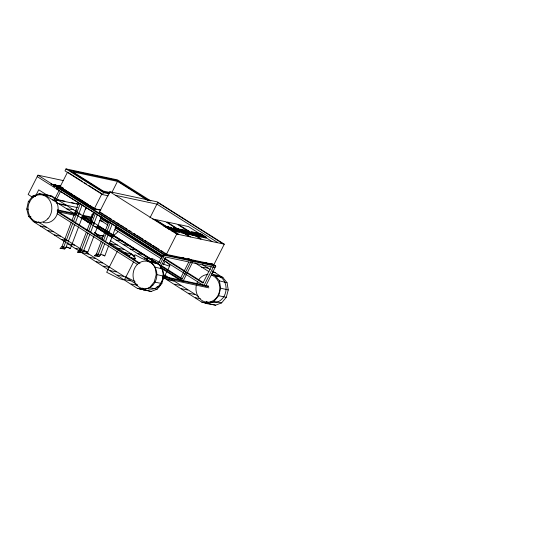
<?xml version="1.0" encoding="UTF-8"?>
<svg xmlns="http://www.w3.org/2000/svg" width="535" height="535" viewBox="0 0 535 535"><rect width="100%" height="100%" fill="white"/><g stroke="black" fill="none" stroke-linecap="round" stroke-linejoin="round"><path stroke-width="0.8" d="M61.064 186.976L60.094 189.283M61.284 187.116L60.569 188.949M26.75 209.051L28.322 201.608L32.862 196.011L39.169 193.75L45.649 194.526L52.196 196.278L158.594 263.949L162.647 269.011L163.837 276.187L161.837 283.557L157.196 289.141L151.151 291.448L137.314 288.352L33.31 221.517L28.576 216.341L26.75 209.051L28.295 209.319M90.375 222.226L91.966 214.789L93.999 212.315M197.983 234.083L198.732 234.036M143.3 290.01L149.492 287.683L154.234 281.992L156.253 274.468L155.01 267.119L150.83 261.923L45.542 195.435L39.169 193.75M163.991 277.839L201.735 302.094L207.72 303.746L213.92 301.419L218.661 295.735L220.674 288.204L219.43 280.862L215.251 275.665L211.74 273.445M207.72 303.746L215.572 305.184L221.617 302.884L226.265 297.299L228.258 289.93L227.074 282.754L223.021 277.692L212.448 270.964M201.608 235.213C200.518 237.326 204.731 237.687 206.035 238.128L206.416 237.373L200.351 233.541L198.391 233.233L203.099 236.37L206.416 237.373M61.257 187.237L60.555 188.855M61.478 187.377L60.776 188.995M71.242 222.299L62.053 246.414L60.114 248.427L64.722 248.922L65.845 247.812L74.739 224.479M71.837 220.741L78.652 202.852M72.8 223.222L63.611 247.337L62.481 248.447L60.114 248.427M73.395 221.664L80.217 203.775M75.335 222.921L82.156 205.032M68.52 247.645L66.146 246.856L70.339 248.541L78.605 226.847M79.193 225.295L85.988 207.48M86.316 232.243L79.494 250.133L77.555 252.145L82.163 252.64L83.293 251.537L89.813 234.424M86.911 230.685L94.026 212.014M87.874 233.166L81.059 251.062L79.929 252.166L77.555 252.145M88.469 231.608L95.584 212.943M90.703 232.09L97.524 214.194M85.968 251.363L83.594 250.574L87.78 252.259L93.986 235.988M94.575 234.444L101.369 216.621M101.269 241.318L96.527 253.771L94.588 255.777L99.196 256.278L100.326 255.168L104.773 243.499M101.864 239.767L108.98 221.095M102.834 242.248L98.086 254.693L96.962 255.797L94.588 255.777M103.422 240.69L110.538 222.018M105.662 241.165L112.183 224.051M100.62 254.205L104.813 255.897L108.652 245.819M109.24 244.274L116.329 225.676M55.299 186.508L55.894 185.01L54.871 186.213M55.52 186.648L56.115 185.15L55.647 184.956M62.361 189.845L62.862 188.608M62.267 187.451L60.836 188.922M56.944 187.564L57.299 185.852L56.503 186.434L57.633 186.167L56.931 188.173M171.454 229.602L168.244 227.335L164.68 226.098L168.351 227.188L172.417 229.963L169.929 229.421L168.953 228.806L175.54 231.622L175.921 230.866L170.732 227.221L170.351 227.977L170.926 228.104M56.917 188.079C58.148 187.023 57.807 183.632 56.489 186.427M57.138 188.22C58.389 187.143 57.994 183.779 56.723 186.575M63.137 180.549L37.938 175.172L28.141 194.479L32.976 197.535M35.444 196.258L38.714 189.811L47.702 195.496M53.634 186.126C54.677 185.545 53.654 184.154 54.323 184.769M150.837 200.953L117.466 179.867L66.006 168.893L65.002 170.879L102.539 194.6L108.257 195.817M58.536 186.247L58.121 186.066L58.389 185.545L59.191 185.805L58.389 185.545M57.278 188.153L58.315 186.106C59.907 186.013 56.623 187.905 56.931 189.223L163.603 256.492L162.319 255.676L158.193 263.815M58.342 186.207L58.609 185.685M58.97 185.665L56.931 189.223M58.101 187.919L59.412 185.759L58.596 187.932M58.723 187.116L59.412 185.759M58.322 188.059L59.626 185.899M58.629 188.835L59.753 186.621L59.224 188.233M59.184 188.153L60.301 185.953L58.683 187.859M100.827 210.001L94.387 208.63L60.04 186.922L67.564 172.096M59.405 188.293L60.522 186.093L60.014 185.892M54.222 200.077L59.097 190.46M55.62 201.2L60.502 191.583M74.606 213.525L76.411 209.961M85.567 209.332L86.657 207.179M94.387 208.63L101.911 193.797L88.589 185.384M102.539 194.6L103.549 192.613L109.267 193.83M99.49 212.074L109.802 191.744L157.35 201.889L224.285 244.181L213.973 264.504L166.425 254.366L99.49 212.074L101.102 212.415M111.929 192.346L117.493 181.378L147.854 200.558M117.473 251.015L106.679 272.288L119.017 278.461L123.037 279.805L124.588 279.591L133.523 261.989M149.981 217.819L157.738 202.538L221.971 243.124M133.844 256.947L134.96 254.747L141.514 258.265L149.967 261.816M134.265 260.525L135.382 258.325L134.205 256.599L130.727 253.844L129.209 256.753M151.204 259.836L151.953 258.372L159.952 262.558M172.183 229.368L172.564 228.605L174.764 230.277L171.24 228.325L172.564 228.605M174.851 229.649L173.153 228.579L173.541 227.816L180.181 231.775L179.793 232.531L177.968 232.103L174.27 230.023M174.831 231.474L175.219 230.719L175.921 230.866M178.911 231.214L176.49 229.682L176.102 230.438L177.921 231.588M163.289 256.425L164.024 254.974L166.118 255.416L59.759 188.22L57.666 187.772L164.573 255.269L215.786 266.189L214.241 265.213L163.021 254.285M185.912 232.999L181.492 230.933L183.037 232.384L182.656 233.14L182.047 233.013L177.433 229.488L177.821 228.733L185.912 232.999L185.531 233.755L182.997 232.658M159.336 265.594L164.573 255.269M177.433 229.488L178.008 229.615L178.396 228.853M166.425 254.366L176.737 234.036L224.285 244.181M179.72 229.14L179.339 229.896L183.512 231.889L183.893 231.133L179.72 229.14L184.896 231.254L182.482 229.729L182.101 230.485M160.386 267.413L165.649 257.034L215.03 267.547M180.121 231.187L180.502 230.431L177.821 228.733M182.047 233.013L182.428 232.257L180.502 230.431M184.682 232.324L185.184 232.431L185.571 231.675L187.859 233.12L184.595 231.535L185.571 231.675M184.896 233.621L185.277 232.859M184.02 231.194L186.14 231.648L186.528 230.893L188.781 232.31L186.802 231.889L187.517 232.344L189.497 232.765L191.162 233.815L189.036 233.367L188.654 234.123L192.065 235.153L192.446 234.39L186.381 230.558L183.686 229.983L186.528 230.893M163.536 278.147L159.069 286.947L156.829 286.927M164.278 276.682L169.862 265.681L168.679 263.956L165.208 261.2L163.309 264.832M187.136 233.099L187.517 232.344M188.835 231.08L188.266 230.959L187.879 231.715L192.56 234.678M189.497 232.765L189.109 233.521L187.792 233.24M182.482 229.729L189.123 233.681L188.741 234.437L185.324 233.36M189.37 234.577L189.758 233.815L192.446 234.39M195.355 234.992L191.343 232.458L191.724 231.695L197.649 235.199L199.809 235.962L199.428 236.717L192.5 235.239L191.784 234.791L192.165 234.029L193.616 234.337L188.266 230.959M196.365 233.527L196.746 232.772L198.05 233.755L193.71 232.123L193.329 232.879L193.931 233.013M192.5 235.239L192.881 234.484L199.809 235.962M196.94 233.648L197.328 232.892L201.936 236.416L201.555 237.172L199.481 236.269M195.957 235.982L196.352 235.226L195.629 234.771M198.197 234.918L198.579 234.156L200.779 235.821L197.254 233.875L198.579 234.156M200.471 233.849L199.281 233.708L202.712 235.266L200.471 233.849L200.083 234.611L199.073 234.417M200.846 237.025L201.234 236.263L201.936 236.416M160.727 265.942L180.449 278.401L188.701 262.13M203.38 235.694L202.27 235.54L205.159 236.811L203.38 235.694L202.999 236.45L204.771 237.573L203.728 237.339M183.01 281.27L193.075 261.247L188.848 258.579M211.171 266.831L202.912 283.109L164.258 258.679M205.681 286.111L215.799 266.102L211.572 263.434M146.697 260.485L148.215 257.576L151.693 260.331L152.87 262.056M59.646 188.755L60.743 187.003M59.218 188.567L60.134 186.989M59.438 188.708L60.622 186.768M62.294 187.899L61.244 189.209L65.344 190.045M62.515 188.039L60.93 189.624M62.341 187.925L60.816 189.33M59.679 188.133L60.341 187.083M61.893 189.744L62.99 187.966M62.113 189.885L62.849 188.701M55.092 186.354L56.115 185.15M61.632 189.791L62.802 187.905M61.853 189.932L63.023 188.046M53.821 186.073L54.71 184.756L55.219 184.956L54.71 184.756M54.042 186.213L54.931 184.896M58.455 188.654L60.522 186.093M58.509 188.454L59.753 186.621M58.723 188.594L59.974 186.755M183.893 231.133L185.712 232.598L189.123 233.681M52.517 184.742L53.828 184.662L52.738 184.883M44.211 195.034L45.649 194.526M135.382 258.325L133.83 258.532L129.811 257.195M169.862 265.681L168.304 265.888L162.118 263.554M60.04 186.922L60.836 187.096L63.718 189.698L94.08 208.884L95.183 208.797L89.606 205.273M201.595 267.253L208.255 268.088M212.402 272.221L215.358 272.589M215.806 276.261L222.466 277.09M45.542 195.435L52.196 196.278M32.862 196.011L35.23 196.305M52.597 199.903L59.251 200.752M59.652 204.377L66.307 205.219M66.708 208.851L73.369 209.693M73.763 213.318L80.424 214.167M80.818 217.792L87.479 218.641M87.88 222.266L94.535 223.108M94.936 226.74L101.59 227.582M101.991 231.207L108.645 232.056M109.046 235.681L115.707 236.523M116.102 240.155L122.762 240.997M123.157 244.622L129.818 245.471M130.212 249.096L136.873 249.945M137.274 253.57L143.928 254.413M144.33 258.037L150.984 258.887M151.385 262.511L158.046 263.36M91.966 214.789L93.518 215.01M28.322 201.608L29.873 201.835M171.387 230.786L171.755 230.839M202.344 236.309L201.882 236.296L203.073 237.099M137.314 288.352L151.151 291.448M201.735 302.094L215.572 305.184M149.492 287.683L157.196 289.141M213.92 301.419L221.617 302.884M28.576 216.341L30.916 216.795M154.234 281.992L161.837 283.557M218.661 295.735L226.265 297.299M64.08 191.517L68.881 192.526M56.369 199.722L78.411 204.363M94.789 232.417L96.882 234.731L103.275 236.075M110.972 243.719L117.366 245.07M118.014 248.22L124.408 249.564M125.063 252.714L131.456 254.058M164.272 276.033L166.673 276.541M167.321 279.691L173.714 281.036M174.37 284.185L180.763 285.536M181.412 288.679L187.805 290.03M188.454 293.18L194.847 294.524M195.496 297.674L200.291 298.684M202.544 302.168L208.938 303.519M117.493 181.378L72.78 171.842L103.141 191.022L109.642 192.413M109.361 193.182L103.716 191.978L69.369 170.277L116.918 180.422L148.462 200.351M115.366 195.275L156.922 204.143L217.631 242.495M60.903 187.471L72.165 194.252M64.601 191.51L67.825 192.199M152.649 218.929L154.207 219.263L165.783 226.579M58.355 199.796L64.802 201.167M71.249 202.544L74.472 203.233M76.084 203.574L77.695 203.915M94.08 208.884L100.58 210.268M163.73 225.73L163.162 225.603L165.582 227.134M196.746 232.772L197.328 232.892M56.302 203.086L77.441 207.593M173.153 228.579L173.728 228.699M191.343 232.458L191.911 232.578M176.49 229.682C173.146 229.127 181.071 232.504 180.897 231.675M166.947 227.963L168.505 228.298M176.791 230.063L179.914 230.732M185.07 231.829L187.417 232.33M192.573 233.434L195.696 234.096M168.706 229.08L170.27 229.415M174.644 230.344L172.303 229.843L174.377 231.033L172.731 229.782M200.585 235.881L202.15 236.209M169.227 229.435L169.796 229.562M180.181 231.775C178.937 232.003 172.718 228.96 175.801 229.248L173.541 227.816M182.428 232.257L183.037 232.384M193.804 235.219L195.242 235.527M100.192 217.952L101.376 218.206L108.404 222.647M57.319 209.84L75.168 213.646M82.47 215.204L92.207 217.277M57.299 210.502L74.332 214.134M82.444 215.866L92.18 217.946M58.429 211.813L74.653 215.277M81.955 216.835L91.692 218.909M99.804 220.641L103.048 221.336M33.31 221.517L39.704 222.881L137.575 284.941M40.292 225.977L46.685 227.342M47.281 230.438L53.674 231.802M54.269 234.898L60.662 236.263M61.257 239.359L67.651 240.723M68.246 243.82L74.639 245.184M75.234 248.28L81.628 249.644M65.845 247.812L62.053 246.414L62.481 248.447L64.722 248.922M83.293 251.537L79.494 250.133L79.929 252.166L88.616 254.105M100.326 255.168L96.527 253.771L96.962 255.797L99.196 256.278M89.205 257.201L95.598 258.565M180.449 278.401L182.228 278.782L161.102 265.434M96.193 261.662L102.586 263.019M163.155 276.368L203.721 285.021M205.34 285.369L208.59 286.058M162.319 276.862L208.563 286.727M162.64 277.999L208.884 287.863M103.181 266.122L109.575 267.48M110.17 270.583L116.563 271.94M117.158 275.043L123.552 276.401M124.147 279.497L130.54 280.862M131.135 283.958L137.528 285.322M138.117 288.418L144.51 289.783M220.674 288.204L228.258 289.93M156.253 274.468L163.837 276.187M201.675 235.888L200.759 235.627M219.43 280.862L227.074 282.754M155.01 267.119L162.647 269.011M178.055 231.869L176.751 231.428M215.251 275.665L223.021 277.692M150.83 261.923L158.594 263.949M166.111 227.335L166.893 227.629M186.013 233.481L187.471 233.882L185.184 232.431M85.567 203.106L83.273 201.916M200.09 235.507L201.254 235.995M135.061 281.53L125.625 276.796M167.348 227.836L169.582 229.08M102.994 254.994L104.813 255.897M86.57 251.664L87.78 252.259M69.129 247.939L70.339 248.541M182.716 232.324L185.531 233.755M193.71 232.123L201.234 236.263M194.011 233.26L198.111 235.514M175.219 230.719L167.702 226.572L172.036 228.211L170.732 227.221M199.328 233.447L188.434 226.566L178.275 224.399L194.185 234.464L197.074 235.079L191.724 231.695M205.855 237.573L211.98 241.446M198.712 236.269L199.428 236.717M196.378 235.835L201.14 238.844M188.601 231.448L177.025 224.132L166.867 221.965L178.443 229.281M193.082 234.276L200.571 239.011M192.165 234.029L192.881 234.484M189.036 233.367L189.758 233.815M186.14 231.648L187.27 232.357M184.97 233.4L190.413 236.845M179.232 230.304L165.616 221.697L155.458 219.531L167.716 227.275M183.037 232.705L188.487 236.149M178.008 229.615L180.609 231.254M172.203 230.11L178.329 233.982M172.31 230.705L177.76 234.143M109.802 191.744L176.737 234.036M66.006 168.893L103.549 192.613M68.259 172.537L82.283 181.392M84.383 182.723L86.489 184.053M210.462 263.487L213.987 265.714L203.902 285.73L163.656 260.298M205.922 262.538L209.439 264.758M194.887 262.805L208.931 271.673M187.772 258.646L191.296 260.873L181.225 280.895L160.828 268.002M182.749 257.388L186.267 259.609M73.556 195.135L76.351 196.893M77.742 197.776L88.208 204.39M101.797 213.131L103.195 214.013M104.593 214.896L107.381 216.655M108.779 217.538L111.574 219.303M113.667 220.627L115.065 221.51M116.463 222.393L119.251 224.158M120.649 225.041L123.445 226.807M124.836 227.689L126.935 229.007M129.029 230.331L131.122 231.655M133.917 233.421L135.315 234.303M136.706 235.186L142.992 239.158M145.085 240.482L147.185 241.807M148.576 242.683L151.372 244.448M152.769 245.331L159.049 249.303M161.149 250.627L163.242 251.952M164.64 252.834L166.031 253.717M37.938 175.172L57.981 187.838M37.203 176.624L161.617 255.235M115.433 227.087L162.526 256.84M164.633 258.171L185.016 271.051M187.123 272.382L203.287 282.6M100.299 218.273L108.03 223.155M115.058 227.596L162.152 257.348M100.105 220.146L107.869 225.054M114.931 229.515L161.537 258.96M82.932 216.04L91.378 221.376M97.718 225.382L158.28 263.648M81.855 216.107L91.01 221.891M93.123 223.222L94.528 224.111M97.343 225.897L157.912 264.163M82.022 217.464L90.475 222.807M96.822 226.813L113.025 237.052L111.273 236.697L96.467 227.335M160.527 267.072L182.308 280.828M81.661 217.979L90.121 223.329M57.165 210.957L140.016 263.314M57.486 211.913L138.939 263.374M57.024 213.619L137.522 264.477M110.33 240.549L135.007 256.198M164.619 274.977L169.555 278.106M171.668 279.451L198.458 296.437M206.216 301.359L209.74 303.592M142.504 288.064L145.319 289.85M202.578 264.685L210.329 269.62M96.882 234.731L102.479 238.322M109.468 242.81L129.737 255.837M170.117 229.428L170.538 229.729M38.62 221.697L39.704 222.881M119.76 228.478A13.87 11.91 -86.4 0 1 119.131 229.749M117.82 231.708A13.87 11.91 -86.4 0 1 112.811 235.507M104.332 235.728A13.87 11.91 -86.4 0 1 94.682 232.277M90.957 221.53A13.87 11.91 -86.4 0 1 91.351 218.648M91.732 217.27A13.87 11.91 -86.4 0 1 93.224 214.053M44.004 195.409A13.87 11.91 -86.4 0 1 58.134 209.172A13.87 11.91 -86.4 0 1 43.235 222.46M212.696 275.037A13.87 11.91 -86.4 0 1 226.037 289.823A13.87 11.91 -86.4 0 1 210.469 302.014M211.586 275.11A13.87 11.91 -86.4 0 1 219.276 292.19A13.87 11.91 -86.4 0 1 204.571 301.753A13.87 11.91 -86.4 0 1 196.372 285.001M196.76 283.63A13.87 11.91 -86.4 0 1 197.569 281.637M198.706 279.718A13.87 11.91 -86.4 0 1 207.901 274.502M149.031 261.769A13.87 11.91 -86.4 0 1 163.142 275.966A13.87 11.91 -86.4 0 1 147.546 288.592M51.607 184.1L51.019 183.973L51.607 184.1M47.896 218.721A13.87 11.91 -86.4 0 0 43.636 195.328A13.87 11.91 -86.4 0 0 28.268 211.7A13.87 11.91 -86.4 0 0 47.896 218.721M152.916 285.081A13.87 11.91 -86.4 0 0 148.663 261.689A13.87 11.91 -86.4 0 0 133.295 278.06A13.87 11.91 -86.4 0 0 152.916 285.081"/></g></svg>
